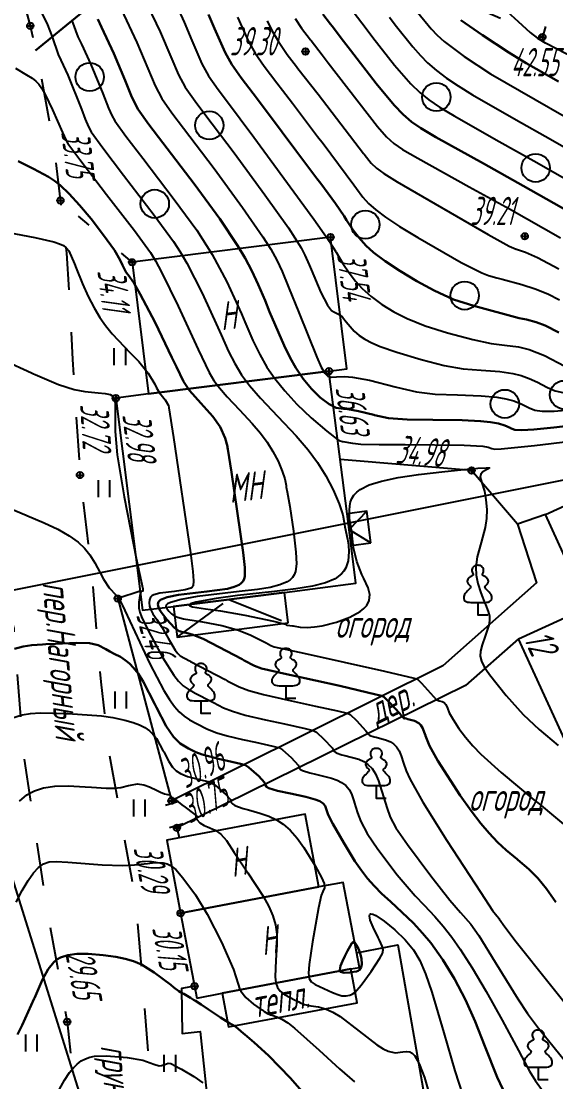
# Model space of a CAD drawing. Extents: x 1233805 to 1234355, y 654698 to 655114.
# Drawn here: x 1234217.03 to 1234235.86, y 655047.08 to 655084.47 of the extents above; entities that cross this region are included whole.
import ezdxf

# ---------------------------------------------------------------- set-up
doc = ezdxf.new("R2010")
doc.units = 0
for name, pattern in [('ИИDash_05_15', [2, 0.5, -1.5]), ('ИИDash_15_15', [3, 1.5, -1.5]), ('ИИDash_20_10', [3, 2, -1]), ('ИИDash_50_20', [7, 5, -2])]:
    doc.linetypes.add(name, pattern=pattern)
for name, color, linetype, lineweight in [('ИИ_ГОРИЗОНТАЛИ_ОСН', 32, 'Continuous', 25), ('ИИ_ГОРИЗОНТАЛИ_УТОЛЩ', 32, 'Continuous', 30), ('ИИ_ДОРОГИ_АД', 7, 'Continuous', 25), ('ИИ_ЛЭП_НН', 250, 'Continuous', 25), ('ИИ_ОГРАДЫ', 7, 'Continuous', 25), ('ИИ_ОТМЕТКИ', 7, 'Continuous', 25), ('ИИ_СООРУЖЕНИЕ', 7, 'Continuous', 25), ('ИИ_СТРОЕНИЕ', 7, 'Continuous', 25), ('ИИ_УГОДЬЯ', 7, 'Continuous', 25)]:
    doc.layers.add(name, color=color, linetype=linetype, lineweight=lineweight)
doc.styles.add('VNIPISIMPLEXCUR', font='simplex.shx', dxfattribs={"width": 0.8, "oblique": 15})
doc.styles.add('ГОСТ 2.304 КУРСИВ', font='cs_gost2304.shx', dxfattribs={"oblique": 15})
doc.linetypes.add('ИИ052801П', pattern='A,2,[39,3dservice.shx,S=0.8,R=0,X=0,Y=0],2', length=4)
doc.linetypes.add('ИИ054741_6', pattern='A,2,-0.5,[35,3dservice.shx,S=1,R=0,X=0,Y=0],-0.5,2', length=5)
doc.linetypes.add('ИИ054751', pattern='A,2.5,[1,3dservice.shx,S=0.8,R=0,X=0,Y=0],2.5', length=5)

# ---------------------------------------------------------------- blocks, each defined once
blk = doc.blocks.new('ИИ05401')
at = {"color": 0, "linetype": 'Continuous', "lineweight": 25}
for points in [[(-0.4, 1.2), (-0.4, 0)], [(0.4, 1.2), (0.4, 0)]]:
    blk.add_lwpolyline(points, dxfattribs=at)
blk = doc.blocks.new('ИИ053881')
at = {"color": 0, "linetype": 'Continuous', "lineweight": 25}
blk.add_lwpolyline([(0, 0.875), (0.129, 0.876), (0.342, 0.878), (0.479, 0.882), (0.614, 0.891), (0.726, 0.907), (0.816, 0.94), (0.906, 1), (0.956, 1.071), (0.983, 1.151), (0.991, 1.231), (0.986, 1.295), (0.963, 1.379), (0.932, 1.445), (0.884, 1.516), (0.798, 1.61), (0.719, 1.692), (0.646, 1.766), (0.575, 1.842), (0.536, 1.889), (0.511, 1.929), (0.501, 1.967), (0.504, 1.992), (0.518, 2.017), (0.545, 2.049), (0.608, 2.115), (0.679, 2.198), (0.732, 2.29), (0.745, 2.372), (0.736, 2.444), (0.709, 2.515), (0.672, 2.575), (0.633, 2.617), (0.596, 2.646), (0.548, 2.678), (0.495, 2.709), (0.408, 2.76), (0.363, 2.789), (0.336, 2.812), (0.324, 2.831), (0.321, 2.846), (0.325, 2.865), (0.335, 2.89), (0.353, 2.928), (0.372, 2.968), (0.4, 3.034), (0.413, 3.103), (0.412, 3.19), (0.398, 3.247), (0.363, 3.319), (0.32, 3.377), (0.284, 3.414), (0.246, 3.444), (0.181, 3.476), (0.125, 3.489), (0.07, 3.496), (0, 3.5), (-0.07, 3.496), (-0.125, 3.489), (-0.181, 3.476), (-0.246, 3.444), (-0.284, 3.414), (-0.32, 3.377), (-0.363, 3.319), (-0.398, 3.247), (-0.412, 3.19), (-0.413, 3.103), (-0.4, 3.034), (-0.372, 2.968), (-0.353, 2.928), (-0.335, 2.89), (-0.325, 2.865), (-0.321, 2.846), (-0.324, 2.831), (-0.336, 2.812), (-0.363, 2.789), (-0.408, 2.76), (-0.495, 2.709), (-0.548, 2.678), (-0.596, 2.646), (-0.633, 2.617), (-0.672, 2.575), (-0.709, 2.515), (-0.736, 2.444), (-0.745, 2.372), (-0.732, 2.29), (-0.679, 2.198), (-0.608, 2.115), (-0.545, 2.049), (-0.518, 2.017), (-0.504, 1.992), (-0.501, 1.967), (-0.511, 1.929), (-0.536, 1.889), (-0.575, 1.842), (-0.646, 1.766), (-0.719, 1.692), (-0.798, 1.61), (-0.884, 1.516), (-0.932, 1.445), (-0.963, 1.379), (-0.986, 1.295), (-0.991, 1.231), (-0.983, 1.151), (-0.956, 1.071), (-0.906, 1), (-0.816, 0.94), (-0.726, 0.907), (-0.614, 0.891), (-0.479, 0.882), (-0.342, 0.878), (-0.129, 0.876)], close=True, dxfattribs=at)
blk.add_lwpolyline([(0, 0.875), (0, 0), (0.7, 0)], dxfattribs=at)
blk = doc.blocks.new('ИИ05368')
at = {"color": 0, "linetype": 'Continuous'}
blk.add_circle((0, 0), 1, dxfattribs=at)
blk = doc.blocks.new('PICKET')
at = {"color": 0, "linetype": 'Continuous', "lineweight": 25}
for p, q in [((-0.23, 0), (0.23, 0)), ((0, 0.23), (0, -0.23))]:
    blk.add_line(p, q, dxfattribs=at)
blk.add_circle((0, 0), 0.23, dxfattribs=at)
at = {"color": 0, "linetype": 'Continuous', "style": 'VNIPISIMPLEXCUR', "oblique": 15, "width": 0.8}
blk.add_attdef('OTMETKA', (1.25, 0.3), '', height=2, dxfattribs=at)
at = {"color": 8, "linetype": 'Continuous', "style": 'VNIPISIMPLEXCUR', "oblique": 15, "width": 0.8, "flags": 1}
blk.add_attdef('NOMER', (1.25, -2.7), '', height=2, dxfattribs=at)

msp = doc.modelspace()

# ---------------------------------------------------------------- linework, layer by layer
at = {"layer": 'ИИ_ГОРИЗОНТАЛИ_ОСН', "flags": 128}
for points, elevation in [([(1234221.96, 655086.226), (1234222.77, 655084.437), (1234223.041, 655083.794), (1234223.397, 655082.974), (1234223.633, 655082.543), (1234223.967, 655082.066), (1234224.258, 655081.68), (1234225.229, 655080.383), (1234227.339, 655077.495), (1234227.848, 655076.772), (1234227.85, 655076.769), (1234227.915, 655076.669), (1234227.92, 655076.663), (1234228.103, 655076.37), (1234228.128, 655076.325), (1234228.361, 655075.928), (1234228.579, 655075.598), (1234228.806, 655075.304), (1234229.038, 655075.049), (1234229.358, 655074.763), (1234229.733, 655074.489), (1234230.161, 655074.229), (1234230.63, 655073.991), (1234231.26, 655073.735), (1234232.049, 655073.491), (1234232.939, 655073.249), (1234233.582, 655073.115), (1234234.052, 655073.055), (1234234.549, 655072.989), (1234234.921, 655072.899), (1234235.461, 655072.683), (1234236.177, 655072.307)], 37.5), ([(1234221.196, 655085.63), (1234221.922, 655084.099), (1234222.3, 655083.22), (1234222.575, 655082.582), (1234222.808, 655082.145), (1234223.155, 655081.654), (1234223.501, 655081.197), (1234224.528, 655079.834), (1234225.616, 655078.349), (1234226.444, 655077.184), (1234226.893, 655076.485), (1234227.028, 655076.223), (1234227.173, 655075.886), (1234227.242, 655075.72), (1234227.586, 655074.909), (1234227.819, 655074.457), (1234227.968, 655074.274), (1234228.043, 655074.223), (1234228.137, 655074.184), (1234228.26, 655074.126), (1234228.349, 655074.04), (1234228.481, 655073.876), (1234228.757, 655073.549), (1234228.932, 655073.397), (1234229.139, 655073.259), (1234229.385, 655073.13), (1234229.68, 655073.004), (1234230.258, 655072.802), (1234231.117, 655072.546), (1234231.933, 655072.331), (1234232.596, 655072.222), (1234233.233, 655072.175), (1234233.897, 655072.125), (1234234.351, 655072.057), (1234234.638, 655071.984), (1234234.925, 655071.882), (1234235.213, 655071.753), (1234235.549, 655071.575), (1234235.576, 655071.56), (1234235.835, 655071.44), (1234236.111, 655071.387)], 37), ([(1234217.757, 655084.751), (1234217.963, 655084.346), (1234218.117, 655083.924), (1234218.117, 655083.924), (1234218.335, 655083.301), (1234218.428, 655083.1), (1234218.669, 655082.567), (1234219.151, 655081.368), (1234219.29, 655081.017), (1234219.401, 655080.752), (1234219.498, 655080.57), (1234219.906, 655080.004), (1234220.639, 655079.049), (1234221.721, 655077.637), (1234222.397, 655076.71), (1234222.631, 655076.343), (1234222.864, 655075.937), (1234223.403, 655074.884), (1234223.961, 655073.676), (1234224.072, 655073.42), (1234224.336, 655072.826), (1234224.554, 655072.401), (1234224.795, 655072.009), (1234225.07, 655071.634), (1234225.461, 655071.18), (1234226.072, 655070.533), (1234226.715, 655069.854), (1234227.138, 655069.362), (1234227.472, 655068.912), (1234227.767, 655068.441), (1234228.021, 655067.953), (1234228.231, 655067.454), (1234228.357, 655067.067), (1234228.424, 655066.727), (1234228.435, 655066.65), (1234228.526, 655066.214), (1234228.542, 655066.143), (1234228.566, 655066), (1234228.571, 655065.766), (1234228.549, 655065.45), (1234228.464, 655065.197), (1234228.396, 655065.086), (1234228.311, 655064.985), (1234228.089, 655064.818), (1234227.754, 655064.677), (1234227.291, 655064.558), (1234226.7, 655064.459), (1234225.856, 655064.361), (1234225.848, 655064.36), (1234224.656, 655064.228), (1234223.898, 655064.126), (1234223.184, 655063.992), (1234222.999, 655063.934), (1234222.942, 655063.885), (1234222.976, 655063.858), (1234223.071, 655063.831), (1234223.52, 655063.76), (1234224.055, 655063.682), (1234224.915, 655063.528), (1234225.925, 655063.32), (1234226.374, 655063.204), (1234226.382, 655063.194), (1234226.395, 655063.185), (1234226.401, 655063.184), (1234226.592, 655063.155), (1234226.608, 655063.152), (1234226.857, 655063.114), (1234227.1, 655063.103), (1234227.36, 655063.118), (1234227.635, 655063.158), (1234228.139, 655063.286), (1234228.613, 655063.465), (1234228.974, 655063.664), (1234229.105, 655063.767), (1234229.202, 655063.871), (1234229.293, 655064.052), (1234229.307, 655064.26), (1234229.248, 655064.498), (1234229.102, 655064.826), (1234229.034, 655064.967), (1234228.855, 655065.431), (1234228.739, 655065.911), (1234228.693, 655066.336), (1234228.687, 655066.423), (1234228.657, 655066.593), (1234228.638, 655066.676), (1234228.602, 655066.929), (1234228.593, 655067.222), (1234228.603, 655067.389), (1234228.631, 655067.526), (1234228.681, 655067.65), (1234228.753, 655067.764), (1234228.851, 655067.869), (1234228.973, 655067.965), (1234229.294, 655068.129), (1234229.724, 655068.262), (1234230.305, 655068.385), (1234231.028, 655068.495), (1234231.949, 655068.602), (1234232.864, 655068.692), (1234232.942, 655068.695), (1234232.955, 655068.695), (1234232.961, 655068.696), (1234233.113, 655068.713), (1234233.416, 655068.733), (1234233.526, 655068.722), (1234233.452, 655068.675), (1234233.297, 655068.59), (1234233.218, 655068.509), (1234233.2, 655068.396), (1234233.258, 655068.196), (1234233.347, 655067.906), (1234233.404, 655067.595), (1234233.429, 655067.263), (1234233.42, 655066.937), (1234233.377, 655066.627), (1234233.229, 655066.093), (1234233.089, 655065.593), (1234233.043, 655065.22), (1234233.059, 655064.948), (1234233.118, 655064.649), (1234233.218, 655064.324), (1234233.374, 655063.926), (1234233.381, 655063.91), (1234233.48, 655063.658), (1234233.524, 655063.494), (1234233.533, 655063.344), (1234233.507, 655063.181), (1234233.377, 655062.796), (1234233.264, 655062.482), (1234233.211, 655062.27), (1234233.202, 655062.083), (1234233.244, 655061.908), (1234233.344, 655061.714), (1234233.531, 655061.444), (1234234.12, 655060.703), (1234234.718, 655060.036), (1234235.275, 655059.5), (1234235.941, 655058.937)], 35), ([(1234220.553, 655084.898), (1234221.108, 655083.716), (1234221.494, 655082.807), (1234221.754, 655082.191), (1234221.982, 655081.75), (1234222.343, 655081.241), (1234222.754, 655080.7), (1234223.826, 655079.285), (1234224.833, 655077.908), (1234225.549, 655076.872), (1234225.821, 655076.437), (1234226.034, 655076.051), (1234226.227, 655075.644), (1234226.453, 655075.102), (1234226.807, 655074.202), (1234227.441, 655072.624), (1234227.601, 655072.28), (1234227.727, 655072.068), (1234227.836, 655071.959), (1234227.956, 655071.921), (1234228.133, 655071.93), (1234228.421, 655071.946), (1234228.706, 655071.928), (1234229.304, 655071.817), (1234230.204, 655071.588), (1234230.254, 655071.574), (1234230.952, 655071.407), (1234231.61, 655071.33), (1234232.396, 655071.297), (1234233.237, 655071.264), (1234233.781, 655071.215), (1234234.098, 655071.16), (1234234.384, 655071.084), (1234234.639, 655070.986), (1234234.906, 655070.852), (1234234.921, 655070.844), (1234235.128, 655070.756), (1234235.386, 655070.723), (1234235.811, 655070.73), (1234236.465, 655070.781)], 36.5), ([(1234228.722, 655084.812), (1234229.181, 655084.214), (1234229.418, 655083.901), (1234230.183, 655082.922), (1234230.761, 655082.26), (1234231.073, 655081.957), (1234231.395, 655081.697), (1234231.767, 655081.443), (1234232.285, 655081.131), (1234233.871, 655080.235), (1234235.198, 655079.491), (1234238.746, 655077.461)], 40.5), ([(1234230.996, 655084.794), (1234231.468, 655084.208), (1234231.69, 655083.98), (1234231.935, 655083.759), (1234232.635, 655083.229), (1234233.568, 655082.621), (1234235.135, 655081.712), (1234236.159, 655081.13)], 41.5), ([(1234234.021, 655084.936), (1234234.537, 655084.459), (1234234.963, 655084.078), (1234235.222, 655083.871), (1234235.488, 655083.712), (1234235.492, 655083.71), (1234235.495, 655083.709), (1234237.338, 655082.753)], 42.5), ([(1234218.818, 655084.495), (1234219.031, 655083.923), (1234219.153, 655083.664), (1234219.482, 655082.95), (1234219.902, 655081.926), (1234220.111, 655081.408), (1234220.224, 655081.15), (1234220.326, 655080.963), (1234220.718, 655080.416), (1234221.312, 655079.641), (1234222.423, 655078.186), (1234223.213, 655077.104), (1234223.759, 655076.249), (1234224.274, 655075.285), (1234224.791, 655074.152), (1234224.906, 655073.879), (1234225.194, 655073.212), (1234225.433, 655072.722), (1234225.687, 655072.28), (1234225.961, 655071.877), (1234226.314, 655071.441), (1234226.745, 655070.977), (1234227.25, 655070.492), (1234227.795, 655070.016), (1234228.169, 655069.729), (1234228.269, 655069.676), (1234228.354, 655069.66), (1234228.367, 655069.659), (1234228.704, 655069.597), (1234228.713, 655069.595), (1234228.995, 655069.558), (1234229.639, 655069.544), (1234230.56, 655069.544), (1234232.641, 655069.531), (1234233.296, 655069.49), (1234233.483, 655069.458), (1234233.606, 655069.413), (1234233.61, 655069.411), (1234233.713, 655069.387), (1234233.933, 655069.393), (1234235.114, 655069.517), (1234238.618, 655069.942)], 35.5), ([(1234224.656, 655084.613), (1234225.039, 655083.756), (1234225.277, 655083.347), (1234225.591, 655082.891), (1234226.038, 655082.297), (1234226.234, 655082.038), (1234226.583, 655081.578), (1234227.469, 655080.411), (1234227.663, 655080.156), (1234228.751, 655078.701), (1234228.837, 655078.579), (1234229.063, 655078.268), (1234229.263, 655078.046), (1234229.521, 655077.819), (1234229.864, 655077.566), (1234230.359, 655077.24), (1234231.008, 655076.842), (1234232.532, 655075.966), (1234233.253, 655075.6), (1234233.495, 655075.507), (1234233.788, 655075.422), (1234233.971, 655075.374), (1234234.662, 655075.186), (1234235.135, 655075.038), (1234235.586, 655074.86), (1234235.998, 655074.649)], 38.5), ([(1234225.692, 655084.49), (1234225.861, 655084.148), (1234226.094, 655083.756), (1234226.403, 655083.304), (1234226.727, 655082.873), (1234226.778, 655082.807), (1234227.488, 655081.896), (1234229.092, 655079.808), (1234229.113, 655079.781), (1234229.361, 655079.467), (1234229.546, 655079.286), (1234229.8, 655079.104), (1234230.281, 655078.812), (1234233.483, 655076.953), (1234234.219, 655076.539), (1234234.463, 655076.437), (1234234.481, 655076.432), (1234234.798, 655076.331), (1234235.223, 655076.139), (1234235.968, 655075.745)], 39), ([(1234226.681, 655084.562), (1234226.905, 655084.224), (1234227.222, 655083.811), (1234227.241, 655083.789), (1234227.631, 655083.282), (1234227.841, 655083.008), (1234229.586, 655080.762), (1234229.903, 655080.394), (1234230.156, 655080.16), (1234230.461, 655079.95), (1234231.001, 655079.64), (1234232.815, 655078.637), (1234234.236, 655077.852), (1234236.028, 655076.837)], 39.5), ([(1234230.001, 655084.62), (1234230.207, 655084.347), (1234230.826, 655083.565), (1234231.092, 655083.268), (1234231.348, 655083.01), (1234231.661, 655082.734), (1234232.013, 655082.464), (1234232.421, 655082.188), (1234232.927, 655081.876), (1234234.469, 655080.994), (1234235.678, 655080.311), (1234240.081, 655077.788)], 41), ([(1234216.836, 655082.819), (1234217.213, 655082.584), (1234217.42, 655082.46), (1234217.549, 655082.364), (1234217.653, 655082.254), (1234217.759, 655082.1), (1234217.878, 655081.887), (1234218.139, 655081.342), (1234218.483, 655080.554), (1234218.493, 655080.53), (1234218.588, 655080.317), (1234218.677, 655080.16), (1234219.094, 655079.591), (1234220.039, 655078.362), (1234221.02, 655077.088), (1234221.582, 655076.317), (1234221.759, 655076.022), (1234221.969, 655075.625), (1234222.56, 655074.422), (1234223.13, 655073.201), (1234223.267, 655072.894), (1234223.648, 655072.092), (1234223.819, 655071.811), (1234224.013, 655071.545), (1234224.287, 655071.226), (1234224.716, 655070.77), (1234225.165, 655070.295), (1234225.461, 655069.951), (1234225.694, 655069.635), (1234225.901, 655069.304), (1234226.079, 655068.962), (1234226.226, 655068.612), (1234226.314, 655068.341), (1234226.361, 655068.103), (1234226.369, 655068.048), (1234226.4, 655067.88), (1234226.493, 655067.36), (1234226.622, 655066.495), (1234226.711, 655065.755), (1234226.734, 655065.342), (1234226.696, 655065.069), (1234226.651, 655064.959), (1234226.588, 655064.863), (1234226.503, 655064.781), (1234226.397, 655064.709), (1234226.145, 655064.602), (1234225.796, 655064.513), (1234225.351, 655064.438), (1234224.715, 655064.364), (1234224.709, 655064.363), (1234223.228, 655064.186), (1234222.665, 655064.084), (1234222.286, 655063.982), (1234222.189, 655063.937), (1234222.14, 655063.891), (1234222.132, 655063.839), (1234222.164, 655063.767), (1234222.234, 655063.67), (1234222.322, 655063.585), (1234222.424, 655063.515), (1234222.538, 655063.461), (1234222.754, 655063.402), (1234223.119, 655063.346), (1234223.417, 655063.303), (1234224.1, 655063.171), (1234224.681, 655063.007), (1234225.126, 655062.829), (1234225.592, 655062.591), (1234225.657, 655062.555), (1234225.826, 655062.464), (1234225.947, 655062.419), (1234226.329, 655062.333), (1234226.988, 655062.193), (1234229.83, 655061.564), (1234230.876, 655061.317), (1234230.99, 655061.279), (1234231.134, 655061.131), (1234231.56, 655060.669), (1234231.664, 655060.548), (1234231.664, 655060.547), (1234231.726, 655060.52), (1234231.753, 655060.514), (1234231.862, 655060.487), (1234231.934, 655060.45), (1234231.995, 655060.379), (1234232.045, 655060.257), (1234232.047, 655060.251), (1234232.112, 655060.091), (1234232.245, 655059.857), (1234232.45, 655059.54), (1234232.679, 655059.234), (1234232.936, 655058.93), (1234233.22, 655058.632), (1234233.933, 655057.982), (1234235.092, 655057.027), (1234235.278, 655056.877), (1234236.499, 655055.857)], 34.5), ([(1234215.588, 655077.216), (1234217.509, 655076.848), (1234218.183, 655076.691), (1234218.377, 655076.628), (1234218.518, 655076.561), (1234218.621, 655076.483), (1234218.704, 655076.375), (1234218.91, 655075.922), (1234218.971, 655075.767), (1234219.195, 655075.209), (1234219.394, 655074.766), (1234219.598, 655074.371), (1234219.807, 655074.026), (1234220.007, 655073.745), (1234220.241, 655073.456), (1234220.871, 655072.782), (1234221.17, 655072.472), (1234221.509, 655072.061), (1234221.741, 655071.671), (1234221.799, 655071.549), (1234221.898, 655071.368), (1234222.004, 655071.244), (1234222.106, 655071.127), (1234222.216, 655070.928), (1234222.235, 655070.853), (1234222.236, 655070.845), (1234222.237, 655070.839), (1234222.395, 655069.795), (1234222.99, 655065.732), (1234223.077, 655065.078), (1234223.104, 655064.743), (1234223.086, 655064.573), (1234223.059, 655064.525), (1234223.013, 655064.49), (1234222.806, 655064.422), (1234222.433, 655064.37), (1234222.431, 655064.37), (1234221.919, 655064.309), (1234221.705, 655064.256), (1234221.638, 655064.217), (1234221.59, 655064.164), (1234221.552, 655064.077), (1234221.54, 655063.969), (1234221.554, 655063.849), (1234221.593, 655063.727), (1234221.667, 655063.586), (1234221.804, 655063.378), (1234221.98, 655063.113), (1234222.211, 655062.717), (1234222.46, 655062.299), (1234222.546, 655062.186), (1234222.636, 655062.103), (1234222.96, 655061.918), (1234222.993, 655061.902), (1234224.216, 655061.261), (1234224.291, 655061.222), (1234224.706, 655061.011), (1234225.045, 655060.883), (1234225.568, 655060.741), (1234226.444, 655060.54), (1234227.401, 655060.33), (1234228.176, 655060.16), (1234228.514, 655060.08), (1234228.615, 655060.031), (1234228.84, 655059.822), (1234229.177, 655059.457), (1234229.248, 655059.354), (1234229.252, 655059.342), (1234229.313, 655059.296), (1234229.46, 655059.25), (1234229.541, 655059.231), (1234229.905, 655059.13), (1234230.036, 655059.07), (1234230.143, 655059), (1234230.249, 655058.891), (1234230.34, 655058.75), (1234230.418, 655058.573), (1234230.5, 655058.319), (1234230.502, 655058.314), (1234230.594, 655058.04), (1234230.719, 655057.76), (1234231.181, 655056.936), (1234232.023, 655055.59), (1234233.219, 655053.752), (1234233.637, 655053.127), (1234233.782, 655052.937), (1234233.783, 655052.937), (1234233.866, 655052.837), (1234233.873, 655052.825), (1234234.062, 655052.547), (1234234.469, 655052.013), (1234236.788, 655049.107)], 33.5), ([(1234216.421, 655072.524), (1234217.399, 655072.071), (1234217.465, 655072.041), (1234217.524, 655072.015), (1234218.346, 655071.662), (1234218.899, 655071.484), (1234219.27, 655071.415), (1234219.738, 655071.368), (1234219.994, 655071.344), (1234220.164, 655071.309), (1234220.265, 655071.249), (1234220.321, 655071.149), (1234220.343, 655070.989), (1234220.34, 655070.754), (1234220.343, 655070.006), (1234220.418, 655069.184), (1234220.657, 655067.7), (1234221.084, 655065.538), (1234221.311, 655064.464), (1234221.313, 655064.454), (1234221.322, 655064.38), (1234221.292, 655064.374), (1234221.292, 655064.374), (1234221.264, 655064.37), (1234221.244, 655064.357), (1234221.234, 655064.32), (1234221.214, 655064.231), (1234221.212, 655064.221), (1234221.17, 655063.987), (1234221.175, 655063.782), (1234221.206, 655063.643), (1234221.265, 655063.479), (1234221.523, 655062.946), (1234222.018, 655062.026), (1234222.404, 655061.419), (1234222.571, 655061.212), (1234222.739, 655061.048), (1234222.91, 655060.922), (1234223.129, 655060.802), (1234223.131, 655060.801), (1234223.758, 655060.477), (1234223.807, 655060.45), (1234224.161, 655060.27), (1234224.471, 655060.145), (1234224.923, 655060.012), (1234225.638, 655059.845), (1234226.309, 655059.698), (1234227.036, 655059.538), (1234227.32, 655059.467), (1234227.428, 655059.407), (1234227.693, 655059.167), (1234227.985, 655058.851), (1234228.038, 655058.76), (1234228.046, 655058.74), (1234228.129, 655058.677), (1234228.327, 655058.615), (1234228.435, 655058.59), (1234228.926, 655058.452), (1234229.104, 655058.369), (1234229.247, 655058.274), (1234229.391, 655058.127), (1234229.513, 655057.935), (1234229.617, 655057.696), (1234229.728, 655057.351), (1234229.748, 655057.284), (1234229.911, 655056.755), (1234230.032, 655056.418), (1234230.229, 655056.033), (1234230.636, 655055.446), (1234231.461, 655054.342), (1234232.136, 655053.487), (1234232.512, 655053.052), (1234232.865, 655052.636), (1234233.15, 655052.239), (1234233.722, 655051.305), (1234234.523, 655050.004), (1234234.87, 655049.497), (1234235.256, 655048.977), (1234236.359, 655047.61)], 33), ([(1234216.476, 655067.362), (1234217.209, 655067.054), (1234217.23, 655067.046), (1234217.838, 655066.793), (1234218.318, 655066.564), (1234218.719, 655066.334), (1234219.035, 655066.106), (1234219.257, 655065.896), (1234219.455, 655065.655), (1234219.63, 655065.382), (1234219.819, 655065.022), (1234219.932, 655064.801), (1234220.133, 655064.494), (1234220.376, 655064.236), (1234220.403, 655064.211), (1234220.487, 655064.108), (1234220.599, 655063.873), (1234220.679, 655063.696), (1234221.566, 655061.818), (1234222.058, 655060.875), (1234222.253, 655060.557), (1234222.434, 655060.31), (1234222.596, 655060.131), (1234222.771, 655059.978), (1234222.963, 655059.846), (1234223.209, 655059.709), (1234223.597, 655059.518), (1234223.921, 655059.388), (1234224.289, 655059.278), (1234224.831, 655059.151), (1234225.283, 655059.052), (1234225.896, 655058.916), (1234226.126, 655058.853), (1234226.241, 655058.783), (1234226.546, 655058.512), (1234226.793, 655058.244), (1234226.829, 655058.17), (1234226.84, 655058.138), (1234226.876, 655058.097), (1234226.944, 655058.058), (1234227.194, 655057.98), (1234227.394, 655057.934), (1234227.964, 655057.791), (1234228.163, 655057.718), (1234228.319, 655057.64), (1234228.472, 655057.524), (1234228.592, 655057.378), (1234228.681, 655057.202), (1234228.759, 655056.954), (1234228.762, 655056.945), (1234228.877, 655056.563), (1234228.996, 655056.263), (1234229.224, 655055.84), (1234229.592, 655055.29), (1234230.273, 655054.385), (1234230.908, 655053.638), (1234231.226, 655053.306), (1234231.603, 655052.911), (1234231.901, 655052.567), (1234232.196, 655052.186), (1234232.494, 655051.757), (1234232.912, 655051.098), (1234233.406, 655050.262), (1234233.969, 655049.26), (1234234.55, 655048.183), (1234234.666, 655047.963), (1234234.939, 655047.456), (1234235.148, 655047.118), (1234235.423, 655046.736)], 32.5), ([(1234216.686, 655059.907), (1234217.064, 655060.016), (1234217.361, 655060.062), (1234217.699, 655060.085), (1234218.596, 655060.066), (1234218.607, 655060.065), (1234218.675, 655060.062), (1234219.862, 655059.987), (1234220.262, 655059.929), (1234220.686, 655059.831), (1234220.976, 655059.748), (1234221.2, 655059.665), (1234221.39, 655059.569), (1234221.546, 655059.461), (1234221.672, 655059.337), (1234221.792, 655059.183), (1234222.037, 655058.744), (1234222.052, 655058.712), (1234222.231, 655058.372), (1234222.365, 655058.17), (1234222.486, 655058.05), (1234222.64, 655057.956), (1234222.895, 655057.848), (1234223.218, 655057.761), (1234223.351, 655057.733), (1234223.617, 655057.672), (1234223.74, 655057.626), (1234223.866, 655057.535), (1234224.252, 655057.202), (1234224.41, 655057.032), (1234224.414, 655056.997), (1234224.428, 655056.933), (1234224.475, 655056.877), (1234224.56, 655056.823), (1234224.855, 655056.716), (1234225.035, 655056.669), (1234225.439, 655056.558), (1234225.753, 655056.447), (1234226.029, 655056.317), (1234226.264, 655056.167), (1234226.512, 655055.953), (1234226.755, 655055.677), (1234226.993, 655055.342), (1234227.268, 655054.89), (1234227.29, 655054.853), (1234227.384, 655054.693), (1234227.614, 655054.289), (1234227.703, 655054.077), (1234227.714, 655053.926), (1234227.656, 655053.791), (1234227.654, 655053.789), (1234227.602, 655053.654), (1234227.51, 655053.214), (1234227.289, 655052.016), (1234227.171, 655051.214), (1234227.154, 655050.916), (1234227.178, 655050.729), (1234227.247, 655050.612), (1234227.391, 655050.517), (1234227.996, 655050.236), (1234228.086, 655050.196), (1234228.151, 655050.167), (1234228.321, 655050.111), (1234228.475, 655050.112), (1234228.606, 655050.135), (1234228.694, 655050.172), (1234228.78, 655050.235), (1234229.003, 655050.485), (1234229.357, 655050.969), (1234229.669, 655051.445), (1234229.755, 655051.612), (1234229.778, 655051.734), (1234229.75, 655051.866), (1234229.654, 655052.075), (1234229.607, 655052.168), (1234229.427, 655052.538), (1234229.33, 655052.782), (1234229.303, 655052.937), (1234229.316, 655052.98), (1234229.347, 655053.001), (1234229.417, 655052.993), (1234229.522, 655052.948), (1234229.821, 655052.75), (1234230.195, 655052.438), (1234230.553, 655052.088), (1234230.845, 655051.737), (1234231.071, 655051.364), (1234231.278, 655050.893), (1234231.501, 655050.24), (1234231.923, 655048.805), (1234232.312, 655047.47), (1234232.58, 655046.637)], 31.5), ([(1234216.977, 655056.977), (1234217.228, 655057.195), (1234217.496, 655057.346), (1234217.821, 655057.447), (1234218.219, 655057.503), (1234218.688, 655057.515), (1234219.288, 655057.484), (1234219.504, 655057.468), (1234220.019, 655057.435), (1234220.309, 655057.435), (1234220.54, 655057.463), (1234220.812, 655057.526), (1234220.879, 655057.543), (1234221.131, 655057.584), (1234221.356, 655057.553), (1234221.546, 655057.483), (1234221.817, 655057.355), (1234221.937, 655057.297), (1234222.08, 655057.237), (1234222.183, 655057.214), (1234222.192, 655057.212), (1234222.265, 655057.195), (1234222.302, 655057.146), (1234222.304, 655057.143), (1234222.33, 655057.101), (1234222.355, 655057.079), (1234222.371, 655057.078), (1234222.383, 655057.077), (1234222.394, 655057.073), (1234222.411, 655057.067), (1234222.421, 655057.065), (1234222.463, 655057.049), (1234222.502, 655057.006), (1234222.513, 655056.992), (1234222.544, 655056.964), (1234222.55, 655056.959), (1234222.564, 655056.949), (1234222.691, 655056.851), (1234222.81, 655056.76), (1234223.104, 655056.537), (1234223.202, 655056.458), (1234223.218, 655056.425), (1234223.214, 655056.415), (1234223.208, 655056.376), (1234223.222, 655056.331), (1234223.321, 655056.217), (1234223.477, 655056.122), (1234223.599, 655056.075), (1234223.865, 655055.96), (1234224.062, 655055.819), (1234224.261, 655055.588), (1234224.536, 655055.172), (1234224.706, 655054.906), (1234225.016, 655054.446), (1234225.554, 655053.625), (1234225.758, 655053.258), (1234225.899, 655052.933), (1234225.99, 655052.613), (1234226.037, 655052.287), (1234226.041, 655051.908), (1234226.005, 655051.373), (1234225.975, 655050.78), (1234226.001, 655050.571), (1234226.061, 655050.406), (1234226.157, 655050.279), (1234226.305, 655050.166), (1234226.682, 655049.966), (1234226.813, 655049.901), (1234226.869, 655049.87), (1234227.007, 655049.807), (1234227.173, 655049.774), (1234227.229, 655049.767), (1234227.502, 655049.725), (1234227.75, 655049.652), (1234228.005, 655049.539), (1234228.265, 655049.384), (1234228.933, 655048.873), (1234229.563, 655048.386), (1234229.782, 655048.247), (1234229.964, 655048.16), (1234230.202, 655048.109), (1234230.469, 655048.135), (1234230.616, 655048.155), (1234230.717, 655048.144), (1234230.807, 655048.098), (1234230.89, 655048.012), (1234231.054, 655047.717), (1234231.233, 655047.235), (1234231.427, 655046.576)], 31), ([(1234216.856, 655053.417), (1234217.071, 655053.831), (1234217.276, 655054.177), (1234217.467, 655054.449), (1234217.642, 655054.643), (1234217.823, 655054.773), (1234218.022, 655054.839), (1234218.269, 655054.855), (1234218.679, 655054.829), (1234218.824, 655054.816), (1234219.887, 655054.733), (1234220.6, 655054.709), (1234221.025, 655054.727), (1234221.475, 655054.781), (1234221.739, 655054.814), (1234222.038, 655054.8), (1234222.169, 655054.765), (1234222.291, 655054.71), (1234222.483, 655054.565), (1234222.73, 655054.279), (1234223.173, 655053.67), (1234223.588, 655052.988), (1234224.092, 655052.003), (1234224.512, 655051.042), (1234224.677, 655050.529), (1234224.722, 655050.377), (1234224.77, 655050.276), (1234224.946, 655050.057), (1234225.22, 655049.815), (1234225.452, 655049.66), (1234225.54, 655049.605), (1234225.594, 655049.566), (1234225.709, 655049.489), (1234225.819, 655049.444), (1234225.869, 655049.431), (1234226.042, 655049.377), (1234226.217, 655049.29), (1234226.421, 655049.157), (1234226.653, 655048.978), (1234227.522, 655048.2), (1234228.244, 655047.54), (1234228.775, 655047.082)], 30.5), ([(1234218.379, 655046.827), (1234218.557, 655047.144), (1234218.734, 655047.408), (1234218.871, 655047.574), (1234219.009, 655047.709), (1234219.15, 655047.817), (1234219.297, 655047.898), (1234219.448, 655047.952), (1234219.612, 655047.985), (1234220.031, 655047.994), (1234220.765, 655047.937), (1234221.322, 655047.843), (1234221.705, 655047.707), (1234221.887, 655047.645), (1234221.978, 655047.654), (1234222.097, 655047.699), (1234222.206, 655047.739), (1234222.307, 655047.729), (1234222.478, 655047.639), (1234222.579, 655047.581), (1234222.675, 655047.527), (1234223.118, 655047.267), (1234223.425, 655047.042)], 29.5)]:
    msp.add_lwpolyline(points, dxfattribs=dict(at, elevation=elevation))
at = {"layer": 'ИИ_ГОРИЗОНТАЛИ_УТОЛЩ', "flags": 128}
for points, elevation in [([(1234223.634, 655084.711), (1234223.843, 655084.215), (1234224.218, 655083.365), (1234224.456, 655082.943), (1234224.779, 655082.479), (1234225.201, 655081.919), (1234225.742, 655081.203), (1234226.707, 655079.916), (1234227.45, 655078.925), (1234227.583, 655078.747), (1234228.107, 655078.042), (1234228.41, 655077.594), (1234228.492, 655077.463), (1234228.721, 655077.106), (1234228.931, 655076.83), (1234229.172, 655076.569), (1234229.446, 655076.32), (1234229.854, 655076.01), (1234230.366, 655075.67), (1234230.965, 655075.312), (1234231.581, 655074.978), (1234232.264, 655074.665), (1234232.98, 655074.435), (1234234.568, 655074.008), (1234234.826, 655073.952), (1234235.176, 655073.866), (1234235.492, 655073.741), (1234235.965, 655073.502)], 38), ([(1234227.655, 655084.72), (1234227.931, 655084.364), (1234227.981, 655084.3), (1234228.387, 655083.773), (1234228.629, 655083.454), (1234229.539, 655082.279), (1234230.174, 655081.511), (1234230.487, 655081.178), (1234230.776, 655080.928), (1234231.114, 655080.696), (1234231.643, 655080.386), (1234233.315, 655079.452), (1234234.717, 655078.672), (1234237.411, 655077.135)], 40), ([(1234219.727, 655084.545), (1234219.865, 655084.257), (1234220.295, 655083.333), (1234220.692, 655082.382), (1234220.933, 655081.799), (1234221.154, 655081.356), (1234221.53, 655080.829), (1234222.022, 655080.185), (1234223.125, 655078.735), (1234224.027, 655077.501), (1234224.654, 655076.56), (1234224.917, 655076.115), (1234225.153, 655075.671), (1234225.378, 655075.195), (1234225.622, 655074.627), (1234225.784, 655074.231), (1234226.292, 655073.035), (1234226.501, 655072.607), (1234226.701, 655072.251), (1234226.963, 655071.86), (1234227.254, 655071.508), (1234227.566, 655071.203), (1234227.876, 655070.968), (1234228.126, 655070.845), (1234228.389, 655070.805), (1234228.536, 655070.793), (1234228.909, 655070.727), (1234229.454, 655070.592), (1234229.48, 655070.585), (1234229.97, 655070.483), (1234230.624, 655070.437), (1234231.533, 655070.421), (1234232.566, 655070.403), (1234233.211, 655070.373), (1234233.558, 655070.337), (1234233.841, 655070.287), (1234234.062, 655070.222), (1234234.257, 655070.132), (1234234.266, 655070.128), (1234234.421, 655070.071), (1234234.661, 655070.058), (1234235.095, 655070.082), (1234235.789, 655070.149), (1234238.997, 655070.524)], 36), ([(1234232.522, 655084.508), (1234233.284, 655083.976), (1234234.21, 655083.366), (1234234.821, 655082.993), (1234235.956, 655082.345)], 42), ([(1234216.929, 655079.541), (1234217.471, 655079.262), (1234217.999, 655078.986), (1234218.209, 655078.846), (1234218.409, 655078.688), (1234218.726, 655078.388), (1234219.087, 655077.992), (1234219.491, 655077.505), (1234219.933, 655076.929), (1234220.313, 655076.398), (1234220.519, 655076.053), (1234220.605, 655075.869), (1234220.735, 655075.617), (1234220.798, 655075.53), (1234220.994, 655075.244), (1234221.226, 655074.845), (1234221.745, 655073.846), (1234222.343, 655072.62), (1234222.499, 655072.283), (1234222.749, 655071.769), (1234222.956, 655071.457), (1234223.36, 655071.007), (1234223.783, 655070.539), (1234224.035, 655070.168), (1234224.221, 655069.77), (1234224.298, 655069.478), (1234224.303, 655069.446), (1234224.313, 655069.387), (1234224.444, 655068.578), (1234224.851, 655065.743), (1234224.907, 655065.213), (1234224.905, 655064.913), (1234224.882, 655064.807), (1234224.843, 655064.724), (1234224.786, 655064.656), (1234224.705, 655064.599), (1234224.536, 655064.528), (1234224.301, 655064.467), (1234223.574, 655064.367), (1234223.57, 655064.367), (1234222.574, 655064.247), (1234222.169, 655064.167), (1234221.938, 655064.073), (1234221.869, 655064.005), (1234221.845, 655063.922), (1234221.864, 655063.819), (1234221.928, 655063.689), (1234222.159, 655063.375), (1234222.434, 655063.087), (1234222.599, 655062.974), (1234222.775, 655062.928), (1234222.796, 655062.925), (1234223.06, 655062.856), (1234223.436, 655062.694), (1234224.81, 655061.978), (1234224.889, 655061.935), (1234225.251, 655061.745), (1234225.5, 655061.653), (1234226.268, 655061.477), (1234226.546, 655061.418), (1234228.261, 655061.038), (1234229.526, 655060.742), (1234229.739, 655060.687), (1234229.802, 655060.655), (1234229.987, 655060.476), (1234230.369, 655060.063), (1234230.456, 655059.949), (1234230.458, 655059.944), (1234230.498, 655059.914), (1234230.593, 655059.885), (1234230.647, 655059.873), (1234230.883, 655059.808), (1234231.038, 655059.725), (1234231.108, 655059.655), (1234231.168, 655059.564), (1234231.273, 655059.288), (1234231.274, 655059.282), (1234231.416, 655058.926), (1234231.713, 655058.396), (1234232.497, 655057.181), (1234232.88, 655056.638), (1234233.219, 655056.192), (1234233.513, 655055.845), (1234233.808, 655055.535), (1234234.111, 655055.255), (1234234.501, 655054.93), (1234234.53, 655054.907), (1234234.917, 655054.577), (1234235.227, 655054.264), (1234235.541, 655053.883), (1234235.869, 655053.421)], 34), ([(1234216.792, 655062.345), (1234217.107, 655062.431), (1234217.403, 655062.478), (1234217.787, 655062.503), (1234217.903, 655062.508), (1234218.235, 655062.526), (1234218.983, 655062.56), (1234219.436, 655062.546), (1234219.74, 655062.481), (1234220.011, 655062.336), (1234220.152, 655062.25), (1234220.303, 655062.174), (1234220.525, 655062.06), (1234220.696, 655061.951), (1234220.852, 655061.826), (1234220.992, 655061.682), (1234221.153, 655061.472), (1234221.325, 655061.2), (1234221.744, 655060.396), (1234221.801, 655060.282), (1234222.143, 655059.626), (1234222.399, 655059.24), (1234222.629, 655059.014), (1234222.924, 655058.832), (1234223.183, 655058.707), (1234223.408, 655058.618), (1234224.025, 655058.456), (1234224.301, 655058.396), (1234224.757, 655058.294), (1234224.932, 655058.24), (1234225.053, 655058.159), (1234225.399, 655057.857), (1234225.601, 655057.638), (1234225.621, 655057.582), (1234225.634, 655057.536), (1234225.677, 655057.486), (1234225.76, 655057.44), (1234226.06, 655057.345), (1234226.522, 655057.245), (1234227.063, 655057.129), (1234227.387, 655057.04), (1234227.551, 655056.972), (1234227.666, 655056.898), (1234227.736, 655056.815), (1234227.776, 655056.705), (1234227.777, 655056.702), (1234227.848, 655056.497), (1234228.007, 655056.183), (1234228.394, 655055.505), (1234228.789, 655054.861), (1234229.015, 655054.527), (1234229.226, 655054.253), (1234229.461, 655053.99), (1234229.741, 655053.713), (1234230.044, 655053.436), (1234230.852, 655052.67), (1234231.172, 655052.324), (1234231.459, 655051.977), (1234231.882, 655051.385), (1234232.295, 655050.708), (1234232.683, 655049.971), (1234233.026, 655049.211), (1234233.36, 655048.344), (1234233.792, 655047.248), (1234233.996, 655046.818)], 32), ([(1234216.898, 655048.756), (1234217.07, 655049.081), (1234217.488, 655050.015), (1234217.496, 655050.034), (1234217.78, 655050.687), (1234217.978, 655051.054), (1234218.18, 655051.306), (1234218.29, 655051.396), (1234218.411, 655051.467), (1234218.669, 655051.552), (1234218.993, 655051.592), (1234219.385, 655051.589), (1234219.915, 655051.543), (1234220.37, 655051.487), (1234220.697, 655051.424), (1234220.99, 655051.336), (1234221.265, 655051.216), (1234221.72, 655050.938), (1234222.297, 655050.501), (1234222.411, 655050.409), (1234222.589, 655050.278), (1234222.707, 655050.212), (1234222.758, 655050.188), (1234223, 655050.039), (1234223.098, 655049.977), (1234223.173, 655049.932), (1234223.374, 655049.806), (1234223.632, 655049.631), (1234224.048, 655049.351), (1234224.334, 655049.178), (1234224.374, 655049.155), (1234224.448, 655049.109), (1234224.497, 655049.078), (1234224.517, 655049.069), (1234224.601, 655049.015), (1234224.671, 655048.952), (1234224.862, 655048.785), (1234224.909, 655048.748), (1234225.241, 655048.473), (1234225.738, 655048.01), (1234226.523, 655047.216), (1234227.163, 655046.472)], 30)]:
    msp.add_lwpolyline(points, dxfattribs=dict(at, elevation=elevation))
at = {"layer": 'ИИ_ГОРИЗОНТАЛИ_УТОЛЩ', "elevation": 32, "flags": 128}
msp.add_lwpolyline([(1234228.35, 655051.338), (1234228.284, 655051.166), (1234228.25, 655051.028), (1234228.249, 655050.979), (1234228.276, 655050.957), (1234228.411, 655050.927), (1234228.622, 655050.942), (1234228.631, 655050.943), (1234228.649, 655050.946), (1234228.847, 655050.974), (1234228.905, 655050.993), (1234228.948, 655051.032), (1234229.003, 655051.124), (1234229.029, 655051.236), (1234229.019, 655051.431), (1234228.965, 655051.651), (1234228.877, 655051.856), (1234228.783, 655051.99), (1234228.733, 655052.008), (1234228.683, 655051.965), (1234228.618, 655051.861), (1234228.531, 655051.701), (1234228.434, 655051.515), (1234228.35, 655051.338)], close=True, dxfattribs=at)
at = {"layer": 'ИИ_ДОРОГИ_АД', "linetype": 'ИИDash_15_15', "flags": 128}
for points in [[(1234210.896, 655099.704), (1234210.914, 655099.587), (1234211.857, 655094.925), (1234213.032, 655090.734), (1234213.995, 655085.146), (1234214.529, 655083.278), (1234215.019, 655081.231), (1234215.575, 655078.401), (1234215.746, 655074.018), (1234215.291, 655071.001), (1234215.518, 655068.326), (1234215.715, 655066.593), (1234216.768, 655063.058), (1234217.122, 655058.566), (1234217.856, 655053.637), (1234218.648, 655049.2), (1234219.221, 655044.033), (1234220.37, 655033.539), (1234221.423, 655024.842), (1234221.737, 655022.44), (1234222.046, 655020.301), (1234222.825, 655016.357), (1234223.484, 655012.932), (1234224.068, 655010.46), (1234224.8, 655007.415), (1234225.332, 655004.791), (1234226.407, 654999.78), (1234228.29, 654992.298), (1234229.926, 654984.305), (1234232.213, 654977.348), (1234233.445, 654974.512), (1234234.765, 654970.949), (1234236.389, 654965.414), (1234240.278, 654954.562), (1234240.617, 654952.626), (1234240.706, 654951.123), (1234241.016, 654948.936), (1234240.989, 654948.091), (1234240.491, 654944.51), (1234239.422, 654941.883), (1234237.311, 654938.846), (1234232.181, 654931.059), (1234228.203, 654924.776), (1234225.401, 654918.658), (1234222.581, 654911.855), (1234220.955, 654905.826), (1234220.712, 654902.905), (1234220.863, 654901.437)], [(1234213.689, 655099.962), (1234213.921, 655098.753), (1234214.756, 655094.348), (1234215.671, 655090.473), (1234216.569, 655087.125), (1234217.353, 655084.304), (1234217.716, 655082.581), (1234218.19, 655080.016), (1234218.633, 655076.29), (1234218.842, 655072.548), (1234219.103, 655068.474), (1234219.54, 655064.69), (1234219.834, 655061.188), (1234220.106, 655058.8), (1234221.076, 655053.356), (1234221.621, 655046.565), (1234222.197, 655041.188), (1234222.989, 655033.473), (1234223.714, 655026.596), (1234224.004, 655024.428), (1234224.49, 655020.575), (1234225.872, 655015.393), (1234227.486, 655007.795), (1234229.28, 654999.274), (1234233.77, 654983.899), (1234235.28, 654979.948), (1234242.599, 654962.411), (1234246.914, 654949.166), (1234249.599, 654944.45), (1234253.621, 654941.616), (1234256.584, 654938.131), (1234261.761, 654932.995), (1234264.242, 654931.245), (1234280.624, 654913.48), (1234302.793, 654889.213), (1234306.3, 654883.673), (1234310.274, 654879.467)]]:
    msp.add_lwpolyline(points, dxfattribs=at)
at = {"layer": 'ИИ_ДОРОГИ_АД', "linetype": 'ИИDash_50_20', "lineweight": 30, "flags": 128}
msp.add_lwpolyline([(1234217.534, 655083.443), (1234221.323, 655086.535), (1234224.522, 655088.84), (1234226.614, 655090.388), (1234227.801, 655090.701), (1234229.394, 655090.248), (1234230.336, 655090), (1234231.203, 655089.94), (1234232.804, 655090.694)], dxfattribs=at)
at = {"layer": 'ИИ_ДОРОГИ_АД', "flags": 128}
for points in [[(1234235.495, 655067.082), (1234234.514, 655066.741), (1234235.186, 655064.676), (1234231.879, 655061.747), (1234222.327, 655056.994)], [(1234234.55, 655062.696), (1234232.682, 655061.055), (1234222.518, 655056.039)]]:
    msp.add_lwpolyline(points, dxfattribs=at)
at = {"layer": 'ИИ_ЛЭП_НН', "flags": 128}
for points in [[(1234213.717, 655063.816), (1234239.728, 655069.019)], [(1234213.717, 655063.816), (1234224.994, 655027.75), (1234230.474, 655001.937), (1234232.261, 654974.732), (1234235.873, 654942.857), (1234254.685, 654930.295), (1234274.578, 654914.045), (1234301.425, 654870.757), (1234315.062, 654850.276)]]:
    msp.add_lwpolyline(points, dxfattribs=at)
at = {"layer": 'ИИ_ОГРАДЫ', "linetype": 'ИИ054751', "flags": 128}
msp.add_lwpolyline([(1234234.514, 655066.741), (1234232.899, 655068.636), (1234228.269, 655069.024)], dxfattribs=at)
at = {"layer": 'ИИ_ОГРАДЫ', "linetype": 'ИИ054741_6'}
for points in [[(1234221.225, 655064.374), (1234220.431, 655064.117), (1234222.35, 655056.908)], [(1234223.135, 655050.453), (1234222.683, 655050.367), (1234222.705, 655048.79), (1234223.334, 655048.857), (1234223.807, 655044.404), (1234223.077, 655044.368), (1234224.974, 655028.141), (1234225.456, 655027.773), (1234228.046, 655027.52)]]:
    msp.add_lwpolyline(points, dxfattribs=at)
at = {"layer": 'ИИ_ОГРАДЫ', "flags": 128}
for points in [[(1234222.109, 655056.84), (1234222.59, 655056.977)], [(1234222.257, 655056.051), (1234222.738, 655056.188)]]:
    msp.add_lwpolyline(points, dxfattribs=at)
at = {"layer": 'ИИ_ОГРАДЫ'}
msp.add_lwpolyline([(1234222.61, 655055.681), (1234222.497, 655056.119)], dxfattribs=at)
at = {"layer": 'ИИ_СООРУЖЕНИЕ', "linetype": 'ИИ052801П', "flags": 128}
msp.add_lwpolyline([(1234228.846, 655051.63), (1234230.296, 655051.915), (1234231.386, 655045.673), (1234232.197, 655045.762), (1234233.586, 655038.916), (1234239.975, 655041.334)], dxfattribs=at)
at = {"layer": 'ИИ_СТРОЕНИЕ'}
for points in [[(1234220.942, 655075.972), (1234221.515, 655071.333), (1234227.874, 655072.139), (1234228.504, 655072.212), (1234227.927, 655076.857)], [(1234220.362, 655071.187), (1234221.31, 655063.706), (1234222.394, 655063.843), (1234226.302, 655064.338), (1234228.822, 655064.658), (1234228.653, 655065.991), (1234228.512, 655067.111), (1234227.874, 655072.139), (1234221.515, 655071.333)], [(1234243.283, 655066.69), (1234236.991, 655063.812), (1234235.495, 655067.082), (1234241.788, 655069.961)], [(1234229.351, 655066.079), (1234229.209, 655067.199), (1234228.512, 655067.111), (1234228.653, 655065.991)], [(1234234.55, 655062.696), (1234236.991, 655063.812), (1234243.283, 655066.69), (1234244.041, 655067.037), (1234246.185, 655062.35), (1234245.265, 655061.93), (1234244.296, 655061.487), (1234244.705, 655060.593), (1234247.182, 655055.177), (1234241.766, 655052.7), (1234238.885, 655059.012), (1234238.368, 655060.143), (1234236.176, 655059.141)], [(1234226.439, 655063.258), (1234226.302, 655064.338), (1234222.394, 655063.843), (1234222.531, 655062.763)], [(1234222.647, 655053.033), (1234227.52, 655053.954), (1234227.035, 655056.517), (1234222.163, 655055.596)], [(1234223.214, 655050.035), (1234224.115, 655050.205), (1234228.642, 655051.061), (1234228.943, 655051.118), (1234228.376, 655054.115), (1234227.52, 655053.954), (1234222.647, 655053.033)], [(1234224.115, 655050.205), (1234224.339, 655049.018), (1234228.867, 655049.873), (1234228.642, 655051.061)]]:
    msp.add_lwpolyline(points, close=True, dxfattribs=at)
at = {"layer": 'ИИ_СТРОЕНИЕ', "linetype": 'ИИDash_20_10'}
for points in [[(1234229.209, 655067.199), (1234228.582, 655066.551), (1234229.351, 655066.079)], [(1234222.531, 655062.763), (1234224.348, 655064.091), (1234226.439, 655063.258)]]:
    msp.add_lwpolyline(points, dxfattribs=at)
at = {"layer": 'ИИ_УГОДЬЯ', "linetype": 'ИИDash_05_15', "flags": 128}
for points in [[(1234237.881, 655091.921), (1234235.389, 655083.913), (1234232.441, 655085.208), (1234231.531, 655087.219), (1234230.512, 655089.202), (1234225.191, 655093.444), (1234223.03, 655095.429), (1234221.354, 655099.398), (1234217.031, 655099.971), (1234215.046, 655099.619), (1234213.921, 655098.753)], [(1234220.942, 655075.972), (1234218.411, 655078.153)]]:
    msp.add_lwpolyline(points, dxfattribs=at)

# ---------------------------------------------------------------- block references
at = {"layer": 'ИИ_ОТМЕТКИ'}
ref = msp.add_blockref('PICKET', (1234217.353, 655084.304, 34.651), dxfattribs=dict(at, xscale=0.5, yscale=0.5, zscale=0.5))
ref.add_attrib('OTMETKA', '34.65', (1234215.522, 655086.651, 34.651), dxfattribs={"layer": '0', "color": 0, "linetype": 'Continuous', "height": 1, "rotation": 285.5421, "style": 'ГОСТ 2.304 КУРСИВ', "oblique": 15, "width": 0.65})
ref = msp.add_blockref('PICKET', (1234227.046, 655083.402, 39.297), dxfattribs=dict(at, xscale=0.5, yscale=0.5, zscale=0.5))
ref.add_attrib('OTMETKA', '39.30', (1234224.384, 655083.266, 39.297), dxfattribs={"layer": '0', "color": 0, "linetype": 'Continuous', "height": 1, "style": 'ГОСТ 2.304 КУРСИВ', "oblique": 15, "width": 0.65})
ref = msp.add_blockref('PICKET', (1234235.389, 655083.913, 42.551), dxfattribs=dict(at, xscale=0.5, yscale=0.5, zscale=0.5))
ref.add_attrib('OTMETKA', '42.55', (1234234.275, 655082.528, 42.551), dxfattribs={"layer": '0', "color": 0, "linetype": 'Continuous', "height": 1, "style": 'ГОСТ 2.304 КУРСИВ', "oblique": 15, "width": 0.65})
ref = msp.add_blockref('PICKET', (1234218.411, 655078.153, 33.747), dxfattribs=dict(at, xscale=0.5, yscale=0.5, zscale=0.5))
ref.add_attrib('OTMETKA', '33.75', (1234218.436, 655080.563, 33.747), dxfattribs={"layer": '0', "color": 0, "linetype": 'Continuous', "height": 1, "rotation": 276.783, "style": 'ГОСТ 2.304 КУРСИВ', "oblique": 15, "width": 0.65})
ref = msp.add_blockref('PICKET', (1234234.768, 655076.889, 39.207), dxfattribs=dict(at, xscale=0.5, yscale=0.5, zscale=0.5))
ref.add_attrib('OTMETKA', '39.21', (1234232.84, 655077.282, 39.207), dxfattribs={"layer": '0', "color": 0, "linetype": 'Continuous', "height": 1, "style": 'ГОСТ 2.304 КУРСИВ', "oblique": 15, "width": 0.65})
ref = msp.add_blockref('PICKET', (1234227.927, 655076.857, 37.537), dxfattribs=dict(at, xscale=0.5, yscale=0.5, zscale=0.5))
ref.add_attrib('OTMETKA', '37.54', (1234228.153, 655076.255, 37.537), dxfattribs={"layer": '0', "color": 0, "linetype": 'Continuous', "height": 1, "rotation": 277.0792, "style": 'ГОСТ 2.304 КУРСИВ', "oblique": 15, "width": 0.65})
ref = msp.add_blockref('PICKET', (1234220.942, 655075.972, 34.107), dxfattribs=dict(at, xscale=0.5, yscale=0.5, zscale=0.5))
ref.add_attrib('OTMETKA', '34.11', (1234219.71, 655075.664, 34.107), dxfattribs={"layer": '0', "color": 0, "linetype": 'Continuous', "height": 1, "rotation": 277.0464, "style": 'ГОСТ 2.304 КУРСИВ', "oblique": 15, "width": 0.65})
ref = msp.add_blockref('PICKET', (1234227.874, 655072.139, 36.626), dxfattribs=dict(at, xscale=0.5, yscale=0.5, zscale=0.5))
ref.add_attrib('OTMETKA', '36.63', (1234228.101, 655071.538, 36.626), dxfattribs={"layer": '0', "color": 0, "linetype": 'Continuous', "height": 1, "rotation": 277.2211, "style": 'ГОСТ 2.304 КУРСИВ', "oblique": 15, "width": 0.65})
ref = msp.add_blockref('PICKET', (1234220.362, 655071.187, 32.983), dxfattribs=dict(at, xscale=0.5, yscale=0.5, zscale=0.5))
ref.add_attrib('OTMETKA', '32.98', (1234220.589, 655070.586, 32.983), dxfattribs={"layer": '0', "color": 0, "linetype": 'Continuous', "height": 1, "rotation": 277.2211, "style": 'ГОСТ 2.304 КУРСИВ', "oblique": 15, "width": 0.65})
ref = msp.add_blockref('PICKET', (1234219.103, 655068.474, 32.717), dxfattribs=dict(at, xscale=0.5, yscale=0.5, zscale=0.5))
ref.add_attrib('OTMETKA', '32.72', (1234219.104, 655070.96, 32.717), dxfattribs={"layer": '0', "color": 0, "linetype": 'Continuous', "height": 1, "rotation": 273.6685, "style": 'ГОСТ 2.304 КУРСИВ', "oblique": 15, "width": 0.65})
ref = msp.add_blockref('PICKET', (1234232.899, 655068.636, 34.981), dxfattribs=dict(at, xscale=0.5, yscale=0.5, zscale=0.5))
ref.add_attrib('OTMETKA', '34.98', (1234230.201, 655068.887, 34.981), dxfattribs={"layer": '0', "color": 0, "linetype": 'Continuous', "height": 1, "rotation": 355.2039, "style": 'ГОСТ 2.304 КУРСИВ', "oblique": 15, "width": 0.65})
ref = msp.add_blockref('PICKET', (1234220.431, 655064.117, 32.457), dxfattribs=dict(at, xscale=0.5, yscale=0.5, zscale=0.5))
ref.add_attrib('OTMETKA', '32.46', (1234221.075, 655063.534, 32.457), dxfattribs={"layer": '0', "color": 0, "linetype": 'Continuous', "height": 1, "rotation": 284.9096, "style": 'ГОСТ 2.304 КУРСИВ', "oblique": 15, "width": 0.65})
ref = msp.add_blockref('PICKET', (1234222.327, 655056.994, 30.963), dxfattribs=dict(at, xscale=0.5, yscale=0.5, zscale=0.5))
ref.add_attrib('OTMETKA', '30.96', (1234222.82, 655057.407, 30.963), dxfattribs={"layer": '0', "color": 0, "linetype": 'Continuous', "height": 1, "rotation": 26.455, "style": 'ГОСТ 2.304 КУРСИВ', "oblique": 15, "width": 0.65})
ref = msp.add_blockref('PICKET', (1234222.518, 655056.039, 30.75), dxfattribs=dict(at, xscale=0.5, yscale=0.5, zscale=0.5))
ref.add_attrib('OTMETKA', '30.75', (1234222.968, 655056.173, 30.75), dxfattribs={"layer": '0', "color": 0, "linetype": 'Continuous', "height": 1, "rotation": 26.2685, "style": 'ГОСТ 2.304 КУРСИВ', "oblique": 15, "width": 0.65})
ref = msp.add_blockref('PICKET', (1234222.647, 655053.033, 30.29), dxfattribs=dict(at, xscale=0.5, yscale=0.5, zscale=0.5))
ref.add_attrib('OTMETKA', '30.29', (1234220.983, 655055.316, 30.29), dxfattribs={"layer": '0', "color": 0, "linetype": 'Continuous', "height": 1, "rotation": 280.7017, "style": 'ГОСТ 2.304 КУРСИВ', "oblique": 15, "width": 0.65})
ref = msp.add_blockref('PICKET', (1234223.135, 655050.453, 30.145), dxfattribs=dict(at, xscale=0.5, yscale=0.5, zscale=0.5))
ref.add_attrib('OTMETKA', '30.15', (1234221.637, 655052.496, 30.145), dxfattribs={"layer": '0', "color": 0, "linetype": 'Continuous', "height": 1, "rotation": 280.7017, "style": 'ГОСТ 2.304 КУРСИВ', "oblique": 15, "width": 0.65})
ref = msp.add_blockref('PICKET', (1234218.648, 655049.2, 29.645), dxfattribs=dict(at, xscale=0.5, yscale=0.5, zscale=0.5))
ref.add_attrib('OTMETKA', '29.65', (1234218.588, 655051.596, 29.645), dxfattribs={"layer": '0', "color": 0, "linetype": 'Continuous', "height": 1, "rotation": 280.1196, "style": 'ГОСТ 2.304 КУРСИВ', "oblique": 15, "width": 0.65})
at = {"layer": 'ИИ_УГОДЬЯ', "xscale": 0.5, "yscale": 0.5, "zscale": 0.5}
for name, p in [('ИИ05368', (1234219.443, 655082.506)), ('ИИ05368', (1234231.656, 655081.8)), ('ИИ05368', (1234223.656, 655080.8)), ('ИИ05368', (1234235.156, 655079.3)), ('ИИ05368', (1234221.738, 655078.034)), ('ИИ05368', (1234229.156, 655077.3)), ('ИИ05368', (1234232.656, 655074.8)), ('ИИ05401', (1234220.5, 655072.346)), ('ИИ05368', (1234236.156, 655071.3)), ('ИИ05368', (1234234.067, 655070.982)), ('ИИ05401', (1234219.942, 655067.689)), ('ИИ053881', (1234233.115, 655063.541, -11.67)), ('ИИ053881', (1234226.356, 655060.607, -11.67)), ('ИИ053881', (1234223.362, 655060.076, -11.67)), ('ИИ05401', (1234220.533, 655060.239)), ('ИИ053881', (1234229.538, 655057.086, -11.67)), ('ИИ05401', (1234221.188, 655056.433)), ('ИИ053881', (1234235.242, 655047.159, -11.67)), ('ИИ05401', (1234217.383, 655048.147)), ('ИИ05401', (1234222.262, 655047.43))]:
    msp.add_blockref(name, p, dxfattribs=at)

# ---------------------------------------------------------------- texts
at = {"layer": 'ИИ_ДОРОГИ_АД', "style": 'ГОСТ 2.304 КУРСИВ', "oblique": 15, "width": 0.8}
for s, rotation, p in [('пер.Нагорный', 274.8084, (1234217.782, 655064.677)), ('дер.', 26.455, (1234229.552, 655059.66)), ('грунт', 274.5833, (1234219.829, 655048.357))]:
    msp.add_text(s, height=1, rotation=rotation, dxfattribs=at).set_placement(p)
at = {"layer": 'ИИ_СТРОЕНИЕ', "style": 'ГОСТ 2.304 КУРСИВ', "oblique": 15, "width": 0.8}
for s, rotation, p in [('Н', 7.2211, (1234224.085, 655073.567)), ('МН', 7.2211, (1234224.39, 655067.484)), ('12', 294.5797, (1234234.713, 655062.717)), ('Н', 10.7017, (1234224.47, 655054.291)), ('Н', 10.7017, (1234225.545, 655051.528)), ('тепл.', 10.7017, (1234225.212, 655049.328))]:
    msp.add_text(s, height=1, rotation=rotation, dxfattribs=at).set_placement(p)
at = {"layer": 'ИИ_УГОДЬЯ', "style": 'ГОСТ 2.304 КУРСИВ', "oblique": 15, "width": 0.8}
for p in [(1234228.094, 655062.731), (1234232.799, 655056.629)]:
    msp.add_text('огород', height=1, dxfattribs=at).set_placement(p)

doc.saveas('drawing.dxf')
